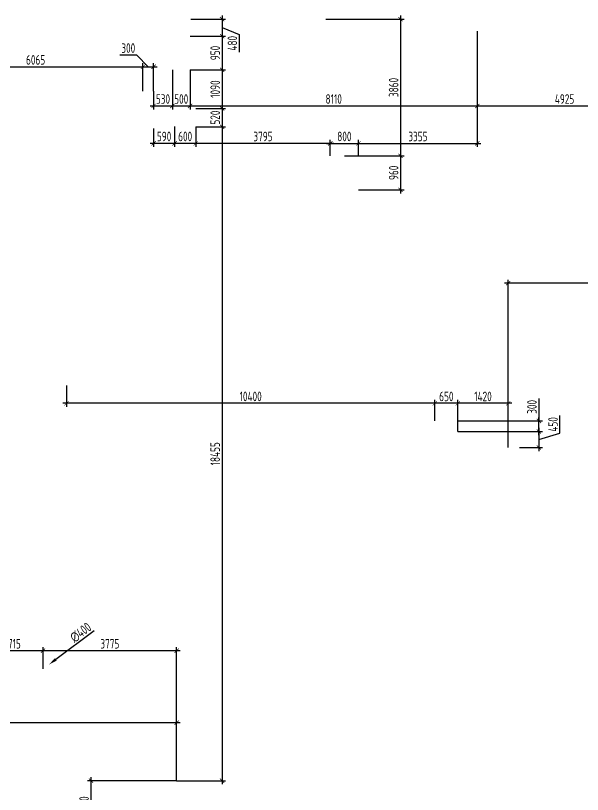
# Model space of a CAD drawing. Header units: millimetres. Extents: x -180271 to 536090, y 55086 to 131231.
# Drawn here: x 477666 to 493672, y 105749 to 127731 of the extents above; entities that cross this region are included whole.
import ezdxf

# ---------------------------------------------------------------- set-up
doc = ezdxf.new("R2010")
doc.units = ezdxf.units.MM
doc.layers.add('РАЗМЕРЫ КРОВЛИ ОВ', color=204, linetype='Continuous')
doc.styles.add('ISOCPEUR', font='isocpeur.ttf', dxfattribs={"width": 0.7})
doc.dimstyles.new('R_100', dxfattribs={"dimtxt": 270, "dimasz": 120, "dimexe": 100, "dimexo": 0, "dimgap": 60, "dimtad": 1, "dimdec": 0, "dimrnd": 5, "dimzin": 0, "dimdsep": 46, "dimtxsty": 'ISOCPEUR', "dimblk": 'ARCHTICK', "dimcen": 0, "dimdle": 100, "dimclrd": 256, "dimclre": 256, "dimclrt": 256, "dimadec": 0, "dimazin": 0, "dimtfac": 2, "dimtdec": 0, "dimtofl": 0, "dimtmove": 1, "dimatfit": 3, "dimfxl": 1, "dimtvp": 3, "dimtolj": 1, "dimtzin": 0, "dimarcsym": 0})

# ---------------------------------------------------------------- blocks, each defined once
blk = doc.blocks.new('_ArchTick')
at = {"color": 0, "linetype": 'ByBlock', "const_width": 0.15}
blk.add_lwpolyline([(-0.5, -0.5), (0.5, 0.5)], dxfattribs=at)
blk = doc.blocks.new('*D3932')
at = {"layer": 'РАЗМЕРЫ КРОВЛИ ОВ', "lineweight": -2, "transparency": 16777216}
for p, q in [((469359, 107775), (482314, 107775)), ((469459, 107405), (469459, 107875)), ((482214, 106136), (482214, 107875))]:
    blk.add_line(p, q, dxfattribs=at)
at = {"layer": 'РАЗМЕРЫ КРОВЛИ ОВ', "lineweight": -2, "transparency": 16777216, "xscale": 120, "yscale": 120, "zscale": 120, "rotation": 180}
blk.add_blockref('_ArchTick', (469459, 107775), dxfattribs=at)
at = {"layer": 'РАЗМЕРЫ КРОВЛИ ОВ', "lineweight": -2, "transparency": 16777216, "xscale": 120, "yscale": 120, "zscale": 120}
blk.add_blockref('_ArchTick', (482214, 107775), dxfattribs=at)
at = {"layer": 'РАЗМЕРЫ КРОВЛИ ОВ', "transparency": 16777216, "insert": (475837, 107970), "char_height": 270, "attachment_point": 5, "style": 'ISOCPEUR'}
blk.add_mtext('\\A1;12755', dxfattribs=at)
blk = doc.blocks.new('*D3942')
at = {"layer": 'РАЗМЕРЫ КРОВЛИ ОВ', "lineweight": -2, "transparency": 16777216}
for p, q in [((476626, 109806), (478541, 109806)), ((476726, 109553), (476726, 109906)), ((478441, 109290), (478441, 109906))]:
    blk.add_line(p, q, dxfattribs=at)
at = {"layer": 'РАЗМЕРЫ КРОВЛИ ОВ', "lineweight": -2, "transparency": 16777216, "xscale": 120, "yscale": 120, "zscale": 120, "rotation": 180}
blk.add_blockref('_ArchTick', (476726, 109806), dxfattribs=at)
at = {"layer": 'РАЗМЕРЫ КРОВЛИ ОВ', "lineweight": -2, "transparency": 16777216, "xscale": 120, "yscale": 120, "zscale": 120}
blk.add_blockref('_ArchTick', (478441, 109806), dxfattribs=at)
at = {"layer": 'РАЗМЕРЫ КРОВЛИ ОВ', "transparency": 16777216, "insert": (477584, 110001), "char_height": 270, "attachment_point": 5, "style": 'ISOCPEUR'}
blk.add_mtext('\\A1;1715', dxfattribs=at)
blk = doc.blocks.new('*D3943')
at = {"layer": 'РАЗМЕРЫ КРОВЛИ ОВ', "lineweight": -2, "transparency": 16777216}
for p, q in [((478341, 109806), (482314, 109806)), ((478441, 109290), (478441, 109906)), ((482214, 106136), (482214, 109906))]:
    blk.add_line(p, q, dxfattribs=at)
at = {"layer": 'РАЗМЕРЫ КРОВЛИ ОВ', "lineweight": -2, "transparency": 16777216, "xscale": 120, "yscale": 120, "zscale": 120, "rotation": 180}
blk.add_blockref('_ArchTick', (478441, 109806), dxfattribs=at)
at = {"layer": 'РАЗМЕРЫ КРОВЛИ ОВ', "lineweight": -2, "transparency": 16777216, "xscale": 120, "yscale": 120, "zscale": 120}
blk.add_blockref('_ArchTick', (482214, 109806), dxfattribs=at)
at = {"layer": 'РАЗМЕРЫ КРОВЛИ ОВ', "transparency": 16777216, "insert": (480328, 110001), "char_height": 270, "attachment_point": 5, "style": 'ISOCPEUR'}
blk.add_mtext('\\A1;3775', dxfattribs=at)
blk = doc.blocks.new('*D3970')
at = {"layer": 'РАЗМЕРЫ КРОВЛИ ОВ', "lineweight": -2, "transparency": 16777216}
for p, q in [((475100, 126285), (481364, 126285)), ((475200, 125804), (475200, 126385)), ((481264, 125601), (481264, 126385))]:
    blk.add_line(p, q, dxfattribs=at)
at = {"layer": 'РАЗМЕРЫ КРОВЛИ ОВ', "lineweight": -2, "transparency": 16777216, "xscale": 120, "yscale": 120, "zscale": 120, "rotation": 180}
blk.add_blockref('_ArchTick', (475200, 126285), dxfattribs=at)
at = {"layer": 'РАЗМЕРЫ КРОВЛИ ОВ', "lineweight": -2, "transparency": 16777216, "xscale": 120, "yscale": 120, "zscale": 120}
blk.add_blockref('_ArchTick', (481264, 126285), dxfattribs=at)
at = {"layer": 'РАЗМЕРЫ КРОВЛИ ОВ', "transparency": 16777216, "insert": (478232, 126480), "char_height": 270, "attachment_point": 5, "style": 'ISOCPEUR'}
blk.add_mtext('\\A1;6065', dxfattribs=at)
blk = doc.blocks.new('*D3971')
at = {"layer": 'РАЗМЕРЫ КРОВЛИ ОВ', "lineweight": -2, "transparency": 16777216}
for p, q in [((481089, 126618), (480610, 126618)), ((481414, 126285), (481089, 126618)), ((481164, 126285), (481664, 126285)), ((481264, 125601), (481264, 126385)), ((481564, 125601), (481564, 126385))]:
    blk.add_line(p, q, dxfattribs=at)
at = {"layer": 'РАЗМЕРЫ КРОВЛИ ОВ', "lineweight": -2, "transparency": 16777216, "xscale": 120, "yscale": 120, "zscale": 120, "rotation": 180}
blk.add_blockref('_ArchTick', (481264, 126285), dxfattribs=at)
at = {"layer": 'РАЗМЕРЫ КРОВЛИ ОВ', "lineweight": -2, "transparency": 16777216, "xscale": 120, "yscale": 120, "zscale": 120}
blk.add_blockref('_ArchTick', (481564, 126285), dxfattribs=at)
at = {"layer": 'РАЗМЕРЫ КРОВЛИ ОВ', "transparency": 16777216, "insert": (480849, 126813), "char_height": 270, "attachment_point": 5, "style": 'ISOCPEUR'}
blk.add_mtext('\\A1;300', dxfattribs=at)
blk = doc.blocks.new('*D3972')
at = {"layer": 'РАЗМЕРЫ КРОВЛИ ОВ', "lineweight": -2, "transparency": 16777216}
for p, q in [((482094, 126200), (482094, 125081)), ((481564, 125601), (481564, 125081)), ((481464, 125181), (482194, 125181))]:
    blk.add_line(p, q, dxfattribs=at)
at = {"layer": 'РАЗМЕРЫ КРОВЛИ ОВ', "lineweight": -2, "transparency": 16777216, "xscale": 120, "yscale": 120, "zscale": 120, "rotation": 180}
blk.add_blockref('_ArchTick', (481564, 125181), dxfattribs=at)
at = {"layer": 'РАЗМЕРЫ КРОВЛИ ОВ', "lineweight": -2, "transparency": 16777216, "xscale": 120, "yscale": 120, "zscale": 120}
blk.add_blockref('_ArchTick', (482094, 125181), dxfattribs=at)
at = {"layer": 'РАЗМЕРЫ КРОВЛИ ОВ', "transparency": 16777216, "insert": (481829, 125376), "char_height": 270, "attachment_point": 5, "style": 'ISOCPEUR'}
blk.add_mtext('\\A1;530', dxfattribs=at)
blk = doc.blocks.new('*D3973')
at = {"layer": 'РАЗМЕРЫ КРОВЛИ ОВ', "lineweight": -2, "transparency": 16777216}
for p, q in [((482094, 126200), (482094, 125081)), ((482594, 126200), (482594, 125081)), ((481994, 125181), (482694, 125181))]:
    blk.add_line(p, q, dxfattribs=at)
at = {"layer": 'РАЗМЕРЫ КРОВЛИ ОВ', "lineweight": -2, "transparency": 16777216, "xscale": 120, "yscale": 120, "zscale": 120, "rotation": 180}
blk.add_blockref('_ArchTick', (482094, 125181), dxfattribs=at)
at = {"layer": 'РАЗМЕРЫ КРОВЛИ ОВ', "lineweight": -2, "transparency": 16777216, "xscale": 120, "yscale": 120, "zscale": 120}
blk.add_blockref('_ArchTick', (482594, 125181), dxfattribs=at)
at = {"layer": 'РАЗМЕРЫ КРОВЛИ ОВ', "transparency": 16777216, "insert": (482344, 125376), "char_height": 270, "attachment_point": 5, "style": 'ISOCPEUR'}
blk.add_mtext('\\A1;500', dxfattribs=at)
blk = doc.blocks.new('*D3974')
at = {"layer": 'РАЗМЕРЫ КРОВЛИ ОВ', "lineweight": -2, "transparency": 16777216}
for p, q in [((490704, 127290), (490704, 125081)), ((482594, 126200), (482594, 125081)), ((482494, 125181), (490804, 125181))]:
    blk.add_line(p, q, dxfattribs=at)
at = {"layer": 'РАЗМЕРЫ КРОВЛИ ОВ', "lineweight": -2, "transparency": 16777216, "xscale": 120, "yscale": 120, "zscale": 120, "rotation": 180}
blk.add_blockref('_ArchTick', (482594, 125181), dxfattribs=at)
at = {"layer": 'РАЗМЕРЫ КРОВЛИ ОВ', "lineweight": -2, "transparency": 16777216, "xscale": 120, "yscale": 120, "zscale": 120}
blk.add_blockref('_ArchTick', (490704, 125181), dxfattribs=at)
at = {"layer": 'РАЗМЕРЫ КРОВЛИ ОВ', "transparency": 16777216, "insert": (486649, 125376), "char_height": 270, "attachment_point": 5, "style": 'ISOCPEUR'}
blk.add_mtext('\\A1;8110', dxfattribs=at)
blk = doc.blocks.new('*D3975')
at = {"layer": 'РАЗМЕРЫ КРОВЛИ ОВ', "lineweight": -2, "transparency": 16777216}
for p, q in [((490704, 127290), (490704, 125081)), ((495630, 126751), (495630, 125081)), ((490604, 125181), (495730, 125181))]:
    blk.add_line(p, q, dxfattribs=at)
at = {"layer": 'РАЗМЕРЫ КРОВЛИ ОВ', "lineweight": -2, "transparency": 16777216, "xscale": 120, "yscale": 120, "zscale": 120, "rotation": 180}
blk.add_blockref('_ArchTick', (490704, 125181), dxfattribs=at)
at = {"layer": 'РАЗМЕРЫ КРОВЛИ ОВ', "lineweight": -2, "transparency": 16777216, "xscale": 120, "yscale": 120, "zscale": 120}
blk.add_blockref('_ArchTick', (495630, 125181), dxfattribs=at)
at = {"layer": 'РАЗМЕРЫ КРОВЛИ ОВ', "transparency": 16777216, "insert": (493167, 125376), "char_height": 270, "attachment_point": 5, "style": 'ISOCPEUR'}
blk.add_mtext('\\A1;4925', dxfattribs=at)
blk = doc.blocks.new('*D3981')
at = {"layer": 'РАЗМЕРЫ КРОВЛИ ОВ', "lineweight": -2, "transparency": 16777216}
for p, q in [((483498, 127731), (483498, 127050)), ((482615, 127631), (483598, 127631)), ((483498, 127391), (483983, 127198)), ((482594, 127150), (483598, 127150)), ((483983, 127198), (483983, 126700))]:
    blk.add_line(p, q, dxfattribs=at)
at = {"layer": 'РАЗМЕРЫ КРОВЛИ ОВ', "lineweight": -2, "transparency": 16777216, "xscale": 120, "yscale": 120, "zscale": 120}
for p, rotation in [((483498, 127631), 90), ((483498, 127150), 270)]:
    blk.add_blockref('_ArchTick', p, dxfattribs=dict(at, rotation=rotation))
at = {"layer": 'РАЗМЕРЫ КРОВЛИ ОВ', "transparency": 16777216, "insert": (483788, 126949), "char_height": 270, "attachment_point": 5, "rotation": 90, "style": 'ISOCPEUR'}
blk.add_mtext('\\A1;480', dxfattribs=at)
blk = doc.blocks.new('*D3982')
at = {"layer": 'РАЗМЕРЫ КРОВЛИ ОВ', "lineweight": -2, "transparency": 16777216}
for p, q in [((482594, 127150), (483598, 127150)), ((483498, 127250), (483498, 126100)), ((482594, 126200), (483598, 126200))]:
    blk.add_line(p, q, dxfattribs=at)
at = {"layer": 'РАЗМЕРЫ КРОВЛИ ОВ', "lineweight": -2, "transparency": 16777216, "xscale": 120, "yscale": 120, "zscale": 120}
for p, rotation in [((483498, 127150), 90), ((483498, 126200), 270)]:
    blk.add_blockref('_ArchTick', p, dxfattribs=dict(at, rotation=rotation))
at = {"layer": 'РАЗМЕРЫ КРОВЛИ ОВ', "transparency": 16777216, "insert": (483303, 126675), "char_height": 270, "attachment_point": 5, "rotation": 90, "style": 'ISOCPEUR'}
blk.add_mtext('\\A1;950', dxfattribs=at)
blk = doc.blocks.new('*D3983')
at = {"layer": 'РАЗМЕРЫ КРОВЛИ ОВ', "lineweight": -2, "transparency": 16777216}
for p, q in [((482594, 126200), (483598, 126200)), ((483498, 126300), (483498, 125011)), ((482754, 125111), (483598, 125111))]:
    blk.add_line(p, q, dxfattribs=at)
at = {"layer": 'РАЗМЕРЫ КРОВЛИ ОВ', "lineweight": -2, "transparency": 16777216, "xscale": 120, "yscale": 120, "zscale": 120}
for p, rotation in [((483498, 126200), 90), ((483498, 125111), 270)]:
    blk.add_blockref('_ArchTick', p, dxfattribs=dict(at, rotation=rotation))
at = {"layer": 'РАЗМЕРЫ КРОВЛИ ОВ', "transparency": 16777216, "insert": (483303, 125656), "char_height": 270, "attachment_point": 5, "rotation": 90, "style": 'ISOCPEUR'}
blk.add_mtext('\\A1;1090', dxfattribs=at)
blk = doc.blocks.new('*D3984')
at = {"layer": 'РАЗМЕРЫ КРОВЛИ ОВ', "lineweight": -2, "transparency": 16777216}
for p, q in [((482754, 125111), (483598, 125111)), ((483498, 125211), (483498, 124491)), ((482754, 124591), (483598, 124591))]:
    blk.add_line(p, q, dxfattribs=at)
at = {"layer": 'РАЗМЕРЫ КРОВЛИ ОВ', "lineweight": -2, "transparency": 16777216, "xscale": 120, "yscale": 120, "zscale": 120}
for p, rotation in [((483498, 125111), 90), ((483498, 124591), 270)]:
    blk.add_blockref('_ArchTick', p, dxfattribs=dict(at, rotation=rotation))
at = {"layer": 'РАЗМЕРЫ КРОВЛИ ОВ', "transparency": 16777216, "insert": (483303, 124851), "char_height": 270, "attachment_point": 5, "rotation": 90, "style": 'ISOCPEUR'}
blk.add_mtext('\\A1;520', dxfattribs=at)
blk = doc.blocks.new('*D3985')
at = {"layer": 'РАЗМЕРЫ КРОВЛИ ОВ', "lineweight": -2, "transparency": 16777216}
for p, q in [((483498, 124691), (483498, 106036)), ((482754, 124591), (483598, 124591)), ((482214, 106136), (483598, 106136))]:
    blk.add_line(p, q, dxfattribs=at)
at = {"layer": 'РАЗМЕРЫ КРОВЛИ ОВ', "lineweight": -2, "transparency": 16777216, "xscale": 120, "yscale": 120, "zscale": 120}
for p, rotation in [((483498, 124591), 90), ((483498, 106136), 270)]:
    blk.add_blockref('_ArchTick', p, dxfattribs=dict(at, rotation=rotation))
at = {"layer": 'РАЗМЕРЫ КРОВЛИ ОВ', "transparency": 16777216, "insert": (483303, 115363), "char_height": 270, "attachment_point": 5, "rotation": 90, "style": 'ISOCPEUR'}
blk.add_mtext('\\A1;18455', dxfattribs=at)
blk = doc.blocks.new('*D3986')
at = {"layer": 'РАЗМЕРЫ КРОВЛИ ОВ', "lineweight": -2, "transparency": 16777216}
for p, q in [((488536, 127731), (488536, 123673)), ((486429, 127631), (488636, 127631)), ((486950, 123773), (488636, 123773))]:
    blk.add_line(p, q, dxfattribs=at)
at = {"layer": 'РАЗМЕРЫ КРОВЛИ ОВ', "lineweight": -2, "transparency": 16777216, "xscale": 120, "yscale": 120, "zscale": 120}
for p, rotation in [((488536, 127631), 90), ((488536, 123773), 270)]:
    blk.add_blockref('_ArchTick', p, dxfattribs=dict(at, rotation=rotation))
at = {"layer": 'РАЗМЕРЫ КРОВЛИ ОВ', "transparency": 16777216, "insert": (488341, 125702), "char_height": 270, "attachment_point": 5, "rotation": 90, "style": 'ISOCPEUR'}
blk.add_mtext('\\A1;3860', dxfattribs=at)
blk = doc.blocks.new('*D3987')
at = {"layer": 'РАЗМЕРЫ КРОВЛИ ОВ', "lineweight": -2, "transparency": 16777216}
for p, q in [((486949.5, 123773), (488635.64584, 123773)), ((488535.64584, 123873), (488535.64584, 122712.5)), ((487349, 122812.5), (488635.64584, 122812.5))]:
    blk.add_line(p, q, dxfattribs=at)
at = {"layer": 'РАЗМЕРЫ КРОВЛИ ОВ', "lineweight": -2, "transparency": 16777216, "xscale": 120, "yscale": 120, "zscale": 120}
for p, rotation in [((488535.64584, 123773), 90), ((488535.64584, 122812.5), 270)]:
    blk.add_blockref('_ArchTick', p, dxfattribs=dict(at, rotation=rotation))
at = {"layer": 'РАЗМЕРЫ КРОВЛИ ОВ', "transparency": 16777216, "insert": (488340.64584, 123292.75), "char_height": 270, "attachment_point": 5, "rotation": 90, "style": 'ISOCPEUR'}
blk.add_mtext('\\A1;960', dxfattribs=at)
blk = doc.blocks.new('*D3988')
at = {"layer": 'РАЗМЕРЫ КРОВЛИ ОВ', "lineweight": -2, "transparency": 16777216}
for p, q in [((486550, 123773), (486550, 124224)), ((487349, 123773), (487349, 124224)), ((486450, 124124), (487449, 124124))]:
    blk.add_line(p, q, dxfattribs=at)
at = {"layer": 'РАЗМЕРЫ КРОВЛИ ОВ', "lineweight": -2, "transparency": 16777216, "xscale": 120, "yscale": 120, "zscale": 120, "rotation": 180}
blk.add_blockref('_ArchTick', (486550, 124124), dxfattribs=at)
at = {"layer": 'РАЗМЕРЫ КРОВЛИ ОВ', "lineweight": -2, "transparency": 16777216, "xscale": 120, "yscale": 120, "zscale": 120}
blk.add_blockref('_ArchTick', (487349, 124124), dxfattribs=at)
at = {"layer": 'РАЗМЕРЫ КРОВЛИ ОВ', "transparency": 16777216, "insert": (486950, 124319), "char_height": 270, "attachment_point": 5, "style": 'ISOCPEUR'}
blk.add_mtext('\\A1;800', dxfattribs=at)
blk = doc.blocks.new('*D3989')
at = {"layer": 'РАЗМЕРЫ КРОВЛИ ОВ', "lineweight": -2, "transparency": 16777216}
for p, q in [((490704, 127290), (490704, 124024)), ((487349, 123773), (487349, 124224)), ((487249, 124124), (490804, 124124))]:
    blk.add_line(p, q, dxfattribs=at)
at = {"layer": 'РАЗМЕРЫ КРОВЛИ ОВ', "lineweight": -2, "transparency": 16777216, "xscale": 120, "yscale": 120, "zscale": 120, "rotation": 180}
blk.add_blockref('_ArchTick', (487349, 124124), dxfattribs=at)
at = {"layer": 'РАЗМЕРЫ КРОВЛИ ОВ', "lineweight": -2, "transparency": 16777216, "xscale": 120, "yscale": 120, "zscale": 120}
blk.add_blockref('_ArchTick', (490704, 124124), dxfattribs=at)
at = {"layer": 'РАЗМЕРЫ КРОВЛИ ОВ', "transparency": 16777216, "insert": (489027, 124319), "char_height": 270, "attachment_point": 5, "style": 'ISOCPEUR'}
blk.add_mtext('\\A1;3355', dxfattribs=at)
blk = doc.blocks.new('*D3990')
at = {"layer": 'РАЗМЕРЫ КРОВЛИ ОВ', "lineweight": -2, "transparency": 16777216}
for p, q in [((482754, 124591), (482754, 124024)), ((486550, 123773), (486550, 124224)), ((486650, 124124), (482654, 124124))]:
    blk.add_line(p, q, dxfattribs=at)
at = {"layer": 'РАЗМЕРЫ КРОВЛИ ОВ', "lineweight": -2, "transparency": 16777216, "xscale": 120, "yscale": 120, "zscale": 120, "rotation": 180}
blk.add_blockref('_ArchTick', (482754, 124124), dxfattribs=at)
at = {"layer": 'РАЗМЕРЫ КРОВЛИ ОВ', "lineweight": -2, "transparency": 16777216, "xscale": 120, "yscale": 120, "zscale": 120}
blk.add_blockref('_ArchTick', (486550, 124124), dxfattribs=at)
at = {"layer": 'РАЗМЕРЫ КРОВЛИ ОВ', "transparency": 16777216, "insert": (484652, 124319), "char_height": 270, "attachment_point": 5, "style": 'ISOCPEUR'}
blk.add_mtext('\\A1;3795', dxfattribs=at)
blk = doc.blocks.new('*D3991')
at = {"layer": 'РАЗМЕРЫ КРОВЛИ ОВ', "lineweight": -2, "transparency": 16777216}
for p, q in [((482156, 124601), (482156, 124024)), ((482754, 124591), (482754, 124024)), ((482854, 124124), (482056, 124124))]:
    blk.add_line(p, q, dxfattribs=at)
at = {"layer": 'РАЗМЕРЫ КРОВЛИ ОВ', "lineweight": -2, "transparency": 16777216, "xscale": 120, "yscale": 120, "zscale": 120, "rotation": 180}
blk.add_blockref('_ArchTick', (482156, 124124), dxfattribs=at)
at = {"layer": 'РАЗМЕРЫ КРОВЛИ ОВ', "lineweight": -2, "transparency": 16777216, "xscale": 120, "yscale": 120, "zscale": 120}
blk.add_blockref('_ArchTick', (482754, 124124), dxfattribs=at)
at = {"layer": 'РАЗМЕРЫ КРОВЛИ ОВ', "transparency": 16777216, "insert": (482455, 124319), "char_height": 270, "attachment_point": 5, "style": 'ISOCPEUR'}
blk.add_mtext('\\A1;600', dxfattribs=at)
blk = doc.blocks.new('*D3992')
at = {"layer": 'РАЗМЕРЫ КРОВЛИ ОВ', "lineweight": -2, "transparency": 16777216}
for p, q in [((481564, 124541), (481564, 124024)), ((482156, 124601), (482156, 124024)), ((482256, 124124), (481464, 124124))]:
    blk.add_line(p, q, dxfattribs=at)
at = {"layer": 'РАЗМЕРЫ КРОВЛИ ОВ', "lineweight": -2, "transparency": 16777216, "xscale": 120, "yscale": 120, "zscale": 120, "rotation": 180}
blk.add_blockref('_ArchTick', (481564, 124124), dxfattribs=at)
at = {"layer": 'РАЗМЕРЫ КРОВЛИ ОВ', "lineweight": -2, "transparency": 16777216, "xscale": 120, "yscale": 120, "zscale": 120}
blk.add_blockref('_ArchTick', (482156, 124124), dxfattribs=at)
at = {"layer": 'РАЗМЕРЫ КРОВЛИ ОВ', "transparency": 16777216, "insert": (481860, 124319), "char_height": 270, "attachment_point": 5, "style": 'ISOCPEUR'}
blk.add_mtext('\\A1;590', dxfattribs=at)
blk = doc.blocks.new('*D3995')
at = {"layer": 'РАЗМЕРЫ КРОВЛИ ОВ', "lineweight": -2, "transparency": 16777216}
for p, q in [((491674, 116787), (490054, 116787)), ((490154, 115991), (490154, 116887)), ((491574, 115541), (491574, 116887))]:
    blk.add_line(p, q, dxfattribs=at)
at = {"layer": 'РАЗМЕРЫ КРОВЛИ ОВ', "lineweight": -2, "transparency": 16777216, "xscale": 120, "yscale": 120, "zscale": 120, "rotation": 180}
blk.add_blockref('_ArchTick', (490154, 116787), dxfattribs=at)
at = {"layer": 'РАЗМЕРЫ КРОВЛИ ОВ', "lineweight": -2, "transparency": 16777216, "xscale": 120, "yscale": 120, "zscale": 120}
blk.add_blockref('_ArchTick', (491574, 116787), dxfattribs=at)
at = {"layer": 'РАЗМЕРЫ КРОВЛИ ОВ', "transparency": 16777216, "insert": (490864, 116982), "char_height": 270, "attachment_point": 5, "style": 'ISOCPEUR'}
blk.add_mtext('\\A1;1420', dxfattribs=at)
blk = doc.blocks.new('*D3996')
at = {"layer": 'РАЗМЕРЫ КРОВЛИ ОВ', "lineweight": -2, "transparency": 16777216}
for p, q in [((490254, 116787), (489404, 116787)), ((489504, 116291), (489504, 116887)), ((490154, 115991), (490154, 116887))]:
    blk.add_line(p, q, dxfattribs=at)
at = {"layer": 'РАЗМЕРЫ КРОВЛИ ОВ', "lineweight": -2, "transparency": 16777216, "xscale": 120, "yscale": 120, "zscale": 120, "rotation": 180}
blk.add_blockref('_ArchTick', (489504, 116787), dxfattribs=at)
at = {"layer": 'РАЗМЕРЫ КРОВЛИ ОВ', "lineweight": -2, "transparency": 16777216, "xscale": 120, "yscale": 120, "zscale": 120}
blk.add_blockref('_ArchTick', (490154, 116787), dxfattribs=at)
at = {"layer": 'РАЗМЕРЫ КРОВЛИ ОВ', "transparency": 16777216, "insert": (489829, 116982), "char_height": 270, "attachment_point": 5, "style": 'ISOCPEUR'}
blk.add_mtext('\\A1;650', dxfattribs=at)
blk = doc.blocks.new('*D3997')
at = {"layer": 'РАЗМЕРЫ КРОВЛИ ОВ', "lineweight": -2, "transparency": 16777216}
for p, q in [((479104, 117293), (479104, 116687)), ((489604, 116787), (479004, 116787)), ((489504, 116291), (489504, 116887))]:
    blk.add_line(p, q, dxfattribs=at)
at = {"layer": 'РАЗМЕРЫ КРОВЛИ ОВ', "lineweight": -2, "transparency": 16777216, "xscale": 120, "yscale": 120, "zscale": 120, "rotation": 180}
blk.add_blockref('_ArchTick', (479104, 116787), dxfattribs=at)
at = {"layer": 'РАЗМЕРЫ КРОВЛИ ОВ', "lineweight": -2, "transparency": 16777216, "xscale": 120, "yscale": 120, "zscale": 120}
blk.add_blockref('_ArchTick', (489504, 116787), dxfattribs=at)
at = {"layer": 'РАЗМЕРЫ КРОВЛИ ОВ', "transparency": 16777216, "insert": (484304, 116982), "char_height": 270, "attachment_point": 5, "style": 'ISOCPEUR'}
blk.add_mtext('\\A1;10400', dxfattribs=at)
blk = doc.blocks.new('*D3998')
at = {"layer": 'РАЗМЕРЫ КРОВЛИ ОВ', "lineweight": -2, "transparency": 16777216}
for p, q in [((492442, 116926), (492442, 116291)), ((490154, 116291), (492542, 116291)), ((492442, 115891), (492442, 116391)), ((490154, 115991), (492542, 115991))]:
    blk.add_line(p, q, dxfattribs=at)
at = {"layer": 'РАЗМЕРЫ КРОВЛИ ОВ', "lineweight": -2, "transparency": 16777216, "xscale": 120, "yscale": 120, "zscale": 120}
for p, rotation in [((492442, 116291), 90), ((492442, 115991), 270)]:
    blk.add_blockref('_ArchTick', p, dxfattribs=dict(at, rotation=rotation))
at = {"layer": 'РАЗМЕРЫ КРОВЛИ ОВ', "transparency": 16777216, "insert": (492247, 116687), "char_height": 270, "attachment_point": 5, "rotation": 90, "style": 'ISOCPEUR'}
blk.add_mtext('\\A1;300', dxfattribs=at)
blk = doc.blocks.new('*D3999')
at = {"layer": 'РАЗМЕРЫ КРОВЛИ ОВ', "lineweight": -2, "transparency": 16777216}
for p, q in [((493037, 115944), (493037, 116442)), ((492442, 116091), (492442, 115441)), ((490154, 115991), (492542, 115991)), ((492442, 115766), (493037, 115944)), ((491891, 115541), (492542, 115541))]:
    blk.add_line(p, q, dxfattribs=at)
at = {"layer": 'РАЗМЕРЫ КРОВЛИ ОВ', "lineweight": -2, "transparency": 16777216, "xscale": 120, "yscale": 120, "zscale": 120}
for p, rotation in [((492442, 115991), 90), ((492442, 115541), 270)]:
    blk.add_blockref('_ArchTick', p, dxfattribs=dict(at, rotation=rotation))
at = {"layer": 'РАЗМЕРЫ КРОВЛИ ОВ', "transparency": 16777216, "insert": (492842, 116193), "char_height": 270, "attachment_point": 5, "rotation": 90, "style": 'ISOCPEUR'}
blk.add_mtext('\\A1;450', dxfattribs=at)
blk = doc.blocks.new('*D4018')
at = {"layer": 'РАЗМЕРЫ КРОВЛИ ОВ', "lineweight": -2, "transparency": 16777216}
for p, q in [((491574, 115541), (491574, 120277)), ((502215, 118367), (502215, 120277)), ((502315, 120177), (491474, 120177))]:
    blk.add_line(p, q, dxfattribs=at)
at = {"layer": 'РАЗМЕРЫ КРОВЛИ ОВ', "lineweight": -2, "transparency": 16777216, "xscale": 120, "yscale": 120, "zscale": 120, "rotation": 180}
blk.add_blockref('_ArchTick', (491574, 120177), dxfattribs=at)
at = {"layer": 'РАЗМЕРЫ КРОВЛИ ОВ', "lineweight": -2, "transparency": 16777216, "xscale": 120, "yscale": 120, "zscale": 120}
blk.add_blockref('_ArchTick', (502215, 120177), dxfattribs=at)
at = {"layer": 'РАЗМЕРЫ КРОВЛИ ОВ', "transparency": 16777216, "insert": (496894, 120372), "char_height": 270, "attachment_point": 5, "style": 'ISOCPEUR'}
blk.add_mtext('\\A1;10640', dxfattribs=at)
blk = doc.blocks.new('*D4038')
at = {"layer": 'РАЗМЕРЫ КРОВЛИ ОВ', "lineweight": -2, "transparency": 16777216}
for p, q in [((479796, 104664), (479796, 106236)), ((482214, 106136), (479696, 106136)), ((478356, 104764), (479896, 104764))]:
    blk.add_line(p, q, dxfattribs=at)
at = {"layer": 'РАЗМЕРЫ КРОВЛИ ОВ', "lineweight": -2, "transparency": 16777216, "xscale": 120, "yscale": 120, "zscale": 120}
for p, rotation in [((479796, 106136), 90), ((479796, 104764), 270)]:
    blk.add_blockref('_ArchTick', p, dxfattribs=dict(at, rotation=rotation))
at = {"layer": 'РАЗМЕРЫ КРОВЛИ ОВ', "transparency": 16777216, "insert": (479601, 105450), "char_height": 270, "attachment_point": 5, "rotation": 90, "style": 'ISOCPEUR'}
blk.add_mtext('\\A1;1370', dxfattribs=at)
blk = doc.blocks.new('*D4043')
at = {"layer": 'РАЗМЕРЫ КРОВЛИ ОВ', "lineweight": -2, "transparency": 16777216}
blk.add_line((479888, 110362), (478803, 109558), dxfattribs=at)
at = {"layer": 'РАЗМЕРЫ КРОВЛИ ОВ', "transparency": 16777216}
blk.add_solid([(478778, 109592), (478828, 109525), (478602, 109409)], dxfattribs=at)
at = {"layer": 'РАЗМЕРЫ КРОВЛИ ОВ', "transparency": 16777216, "insert": (479504, 110320), "char_height": 270, "attachment_point": 5, "rotation": 36.5148, "style": 'ISOCPEUR'}
blk.add_mtext('\\A1;∅400', dxfattribs=at)

msp = doc.modelspace()

# ---------------------------------------------------------------- dimensions: what is measured, and where the dimension line sits
at = {"layer": 'РАЗМЕРЫ КРОВЛИ ОВ'}
for base, p1, p2, picture, middle in [((483498.4, 127150.5), (482615.2, 127630.7), (482594.2, 127150.5), '*D3981', (483982.7, 127138.4)), ((492442, 116290.7), (490154, 115990.7), (490154, 116290.7), '*D3998', (492517.7, 116686.5))]:
    dim = msp.add_linear_dim(base=base, p1=p1, p2=p2, angle=90, dimstyle='R_100', override={"dimpost": '\\X'}, dxfattribs=at)
    dim.commit()
    dim.dimension.update_dxf_attribs({"geometry": picture, "text_midpoint": middle, "dimtype": 160})
for base, p1, p2, picture, middle in [((488535.6, 123773), (486429.2, 127630.7), (486949.5, 123773), '*D3986', (488340.6, 125701.8)), ((483498.4, 126200.5), (482594.2, 127150.5), (482594.2, 126200.5), '*D3982', (483303.4, 126675.5)), ((483498.4, 125110.7), (482594.2, 126200.5), (482754.2, 125110.7), '*D3983', (483303.4, 125655.6)), ((483498.4, 124590.7), (482754.2, 125110.7), (482754.2, 124590.7), '*D3984', (483303.4, 124850.7)), ((483498.4, 106135.5), (482754.2, 124590.7), (482214.1, 106135.5), '*D3985', (483303.4, 115363.1)), ((488535.6458402, 122812.5), (486949.5, 123773), (487349, 122812.5), '*D3987', (488340.6458402, 123292.75)), ((492442, 115540.7), (490154, 115990.7), (491891, 115540.7), '*D3999', (492842, 116004.2)), ((479796.3, 106135.5), (478355.6, 104764.5), (482214.1, 106135.5), '*D4038', (479601.3, 105450))]:
    dim = msp.add_linear_dim(base=base, p1=p1, p2=p2, angle=90, dimstyle='R_100', override={"dimpost": '\\X'}, dxfattribs=at)
    dim.commit()
    dim.dimension.update_dxf_attribs({"geometry": picture, "text_midpoint": middle})
for base, p1, p2, picture, middle in [((490704.2, 125181), (482594.2, 126200.5), (490704.2, 127289.6), '*D3974', (486649.2, 125376)), ((490704.2, 124124.2), (487349, 123773), (490704.2, 127289.6), '*D3989', (489026.6, 124319.2)), ((495629.5, 125181), (490704.2, 127289.6), (495629.5, 126750.5), '*D3975', (493166.8, 125376)), ((481264.2, 126285.3), (475199.9, 125803.7), (481264.2, 125600.7), '*D3970', (478232, 126480.3)), ((482094.2, 125181), (481564.2, 125600.7), (482094.2, 126200.5), '*D3972', (481829.2, 125376)), ((482594.2, 125181), (482094.2, 126200.5), (482594.2, 126200.5), '*D3973', (482344.2, 125376)), ((481564.2, 124124.2), (482156.2, 124600.7), (481564.2, 124540.7), '*D3992', (481860.2, 124319.2)), ((482156.2, 124124.2), (482754.2, 124590.7), (482156.2, 124600.7), '*D3991', (482455.2, 124319.2)), ((482754.2, 124124.2), (486550, 123773), (482754.2, 124590.7), '*D3990', (484652.1, 124319.2)), ((487349, 124124.2), (486550, 123773), (487349, 123773), '*D3988', (486949.5, 124319.2)), ((491574, 120177.1), (502214.6, 118366.9), (491574, 115540.7), '*D4018', (496894.3, 120372.1)), ((479104.1, 116786.5), (489504, 116290.7), (479104.1, 117293), '*D3997', (484304, 116981.5)), ((489504, 116786.5), (490154, 115990.7), (489504, 116290.7), '*D3996', (489829, 116981.5)), ((490154, 116786.5), (491574, 115540.7), (490154, 115990.7), '*D3995', (490864, 116981.5)), ((478441.4, 109806.4), (476725.7, 109553.2), (478441.4, 109290.5), '*D3942', (477583.5, 110001.4)), ((482214.1, 109806.4), (478441.4, 109290.5), (482214.1, 106135.5), '*D3943', (480327.7, 110001.4)), ((482214.1, 107774.6), (469459.2, 107404.9), (482214.1, 106135.5), '*D3932', (475836.7, 107969.6))]:
    dim = msp.add_linear_dim(base=base, p1=p1, p2=p2, dimstyle='R_100', override={"dimpost": '\\X'}, dxfattribs=at)
    dim.commit()
    dim.dimension.update_dxf_attribs({"geometry": picture, "text_midpoint": middle})
dim = msp.add_linear_dim(base=(481564.2, 126285.3), p1=(481264.2, 125600.7), p2=(481564.2, 125600.7), dimstyle='R_100', override={"dimpost": '\\X'}, dxfattribs=at)
dim.commit()
dim.dimension.update_dxf_attribs({"geometry": '*D3971', "text_midpoint": (481028.9, 126617.9), "dimtype": 160})
dim = msp.add_diameter_dim_2p(p1=(478280.6, 109171.5), p2=(478602.1, 109409.5), dimstyle='R_100', override={"dimasz": 250, "dimpost": '\\X', "dimblk1": 'ArchTick', "dimsah": 1}, dxfattribs=at)
dim.commit()
dim.dimension.update_dxf_attribs({"geometry": '*D4043', "text_midpoint": (479620, 110163.1), "dimtype": 163})

doc.saveas('drawing.dxf')
